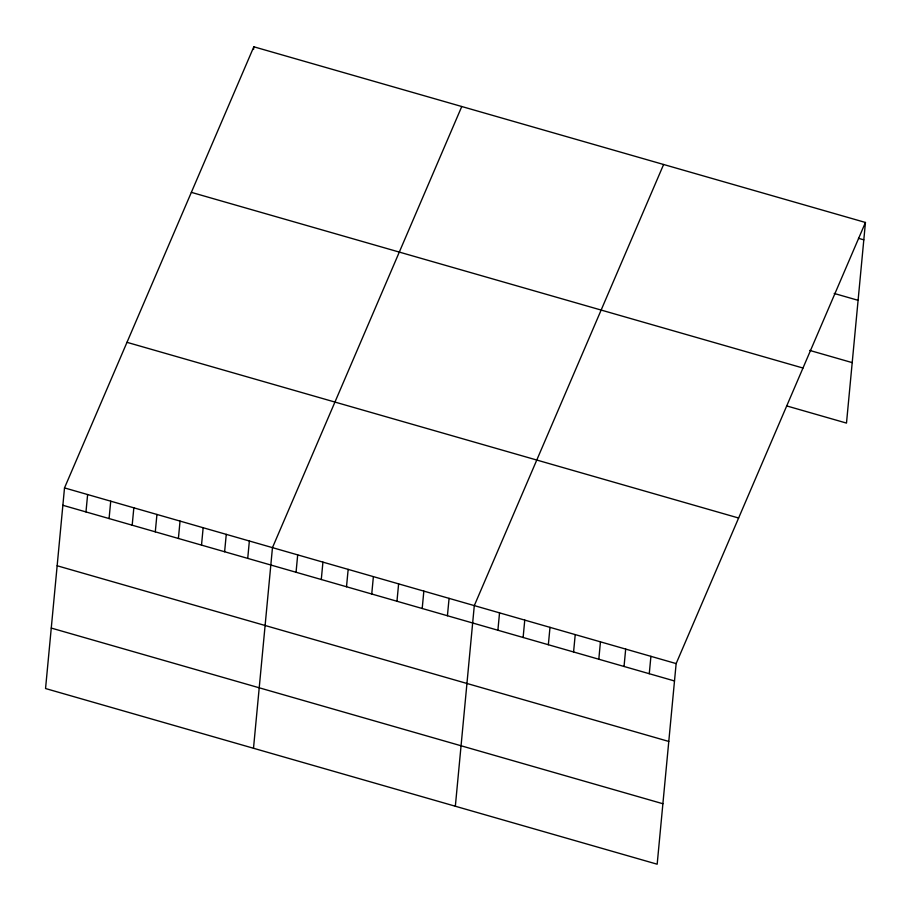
<?xml version="1.0" encoding="UTF-8"?>
<svg xmlns="http://www.w3.org/2000/svg" width="911" height="911" viewBox="0 0 911 911"><rect width="100%" height="100%" fill="white"/><g stroke="black" fill="none" stroke-linecap="round" stroke-linejoin="round"><path stroke-width="1.37" d="M64.51 487.909L45.55 688.534L657.173 864.209L676.144 663.584L865.45 222.466L253.827 46.791L64.51 487.909L676.144 663.584M85.976 511.925L87.627 494.548M109.081 518.564L110.732 501.175M132.186 525.191L133.837 507.814M155.291 531.83L156.943 514.453M178.397 538.469L180.048 521.092M201.513 545.108L203.153 527.731M253.577 49.456L253.827 46.791M224.618 551.747L226.258 534.358M247.724 558.375L249.363 540.997M253.497 748.273L272.469 547.636L461.775 106.519M296.052 572.267L297.692 554.879M321.287 579.51L322.927 562.133M346.51 586.752L348.161 569.375M371.745 594.006L373.385 576.617M396.968 601.249L398.619 583.871M422.203 608.491L423.843 591.114M447.426 615.745L449.077 598.356M455.341 806.246L474.301 605.61L663.618 164.492M497.896 630.241L499.535 612.852M523.119 637.484L524.759 620.106M548.354 644.726L549.993 627.349M573.577 651.98L575.228 634.591M598.812 659.222L600.451 641.845M624.035 666.465L625.686 649.087M649.27 673.719L650.909 656.33M865.45 222.466L846.49 423.091L786.728 405.93M858.492 238.318L863.81 239.844M834.191 293.456L858.094 300.311M809.708 350.416L852.206 362.624M191.356 192.358L802.978 368.033M126.982 342.331L738.616 518.017M62.87 505.286L674.493 680.961M57.154 565.765L668.776 741.44M51.267 628.066L662.889 803.741"/></g></svg>
